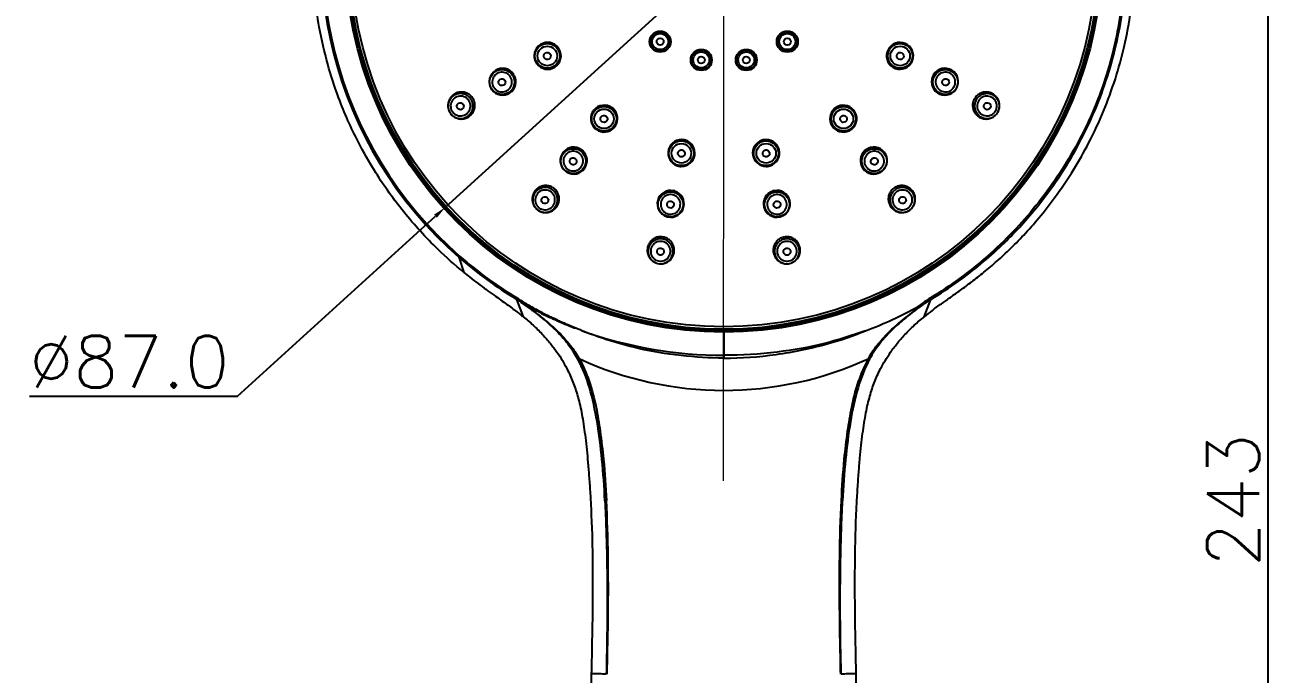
# Model space of a CAD drawing. Extents: x 11295 to 11888, y -24362 to -23942.
# Drawn here: x 11392.7 to 11536.8, y -24183.4 to -24108.3 of the extents above; entities that cross this region are included whole.
import ezdxf

# ---------------------------------------------------------------- set-up
doc = ezdxf.new("R2010")
doc.units = 0
doc.header["$MEASUREMENT"] = 0
doc.linetypes.add('CENTER', pattern=[47.5, 22, -8.5, 8.5, -8.5])
doc.layers.get('0').update_dxf_attribs({"linetype": 'CONTINUOUS'})
doc.layers.get('DEFPOINTS').update_dxf_attribs({"linetype": 'CONTINUOUS'})
doc.layers.add('02___PRT_ALL_AXES', color=7, linetype='CONTINUOUS')
doc.layers.add('\\M+5B3DF\\M+5B4E7\\M+5CFDF', color=3, linetype='CONTINUOUS', lineweight=18)
doc.layers.add('\\M+5D6D0\\M+5D0C4\\M+5CFDF', color=1, linetype='CENTER', lineweight=18)
doc.styles.add('\\M+5CAFD\\M+5D7D6', font='txt.shx')
doc.dimstyles.new('X\\M+5B3DF\\M+5B4E7\\M+5D1F9\\M+5CABD', dxfattribs={"dimtxt": 2, "dimasz": 1.5, "dimexe": 0.5, "dimexo": 0, "dimgap": 1, "dimtad": 1, "dimtoh": 1, "dimdec": 1, "dimzin": 1, "dimdsep": 46, "dimtxsty": '\\M+5CAFD\\M+5D7D6', "dimcen": 0, "dimadec": 0, "dimazin": 0, "dimtfac": 1, "dimtdec": 1, "dimtmove": 0, "dimatfit": 3, "dimfxl": 0, "dimtolj": 1, "dimtzin": 0, "dimarcsym": 0})

# ---------------------------------------------------------------- blocks, each defined once
blk = doc.blocks.new('*D0')
at = {"layer": '\\M+5B3DF\\M+5B4E7\\M+5CFDF', "color": 0, "lineweight": -2}
for p, q in [((11506.76, -24069.89), (11507.87, -24068.88)), ((11505.65, -24070.9), (11441.29, -24129.44)), ((11417.29, -24151.26), (11440.18, -24130.44)), ((11393.29, -24151.26), (11417.29, -24151.26))]:
    blk.add_line(p, q, dxfattribs=at)
at = {"layer": '\\M+5B3DF\\M+5B4E7\\M+5CFDF', "color": 0}
for points in [[(11506.59, -24069.71), (11506.93, -24070.08), (11505.65, -24070.9)], [(11440.01, -24130.26), (11440.34, -24130.63), (11441.29, -24129.44)]]:
    blk.add_solid(points, dxfattribs=at)
at = {"layer": 'DEFPOINTS', "color": 0}
for p in [(11505.65, -24070.9), (11441.29, -24129.44)]:
    blk.add_point(p, dxfattribs=at)
at = {"layer": '\\M+5B3DF\\M+5B4E7\\M+5CFDF', "color": 0, "insert": (11404.79, -24147.26), "char_height": 6, "attachment_point": 5, "style": '\\M+5CAFD\\M+5D7D6'}
blk.add_mtext('\\A1;∅87.0', dxfattribs=at)
blk = doc.blocks.new('*D3')
at = {"layer": '\\M+5B3DF\\M+5B4E7\\M+5CFDF', "color": 0, "lineweight": -2}
for p, q in [((11473.48, -24052.69), (11536.8, -24052.69)), ((11536.3, -24054.19), (11536.3, -24294.44)), ((11473.41, -24295.94), (11536.8, -24295.94))]:
    blk.add_line(p, q, dxfattribs=at)
at = {"layer": '\\M+5B3DF\\M+5B4E7\\M+5CFDF', "color": 0}
for points in [[(11536.05, -24054.19), (11536.55, -24054.19), (11536.3, -24052.69)], [(11536.05, -24294.44), (11536.55, -24294.44), (11536.3, -24295.94)]]:
    blk.add_solid(points, dxfattribs=at)
at = {"layer": 'DEFPOINTS', "color": 0}
for p in [(11473.48, -24052.69), (11473.41, -24295.94), (11536.3, -24295.94)]:
    blk.add_point(p, dxfattribs=at)
at = {"layer": '\\M+5B3DF\\M+5B4E7\\M+5CFDF', "color": 0, "insert": (11532.3, -24163.28), "char_height": 6, "attachment_point": 5, "rotation": 90, "style": '\\M+5CAFD\\M+5D7D6'}
blk.add_mtext('\\A1;243', dxfattribs=at)

msp = doc.modelspace()

# ---------------------------------------------------------------- linework, layer by layer
at = {"color": 7, "linetype": 'Continuous'}
for p, q in [((11442.85, -24135.18), (11442.96, -24135.06)), ((11442.85, -24135.18), (11443.43, -24136.94)), ((11449.62, -24139.92), (11449.54, -24140.06)), ((11449.54, -24140.06), (11450.31, -24142.07)), ((11450.09, -24140.41), (11450.17, -24140.28)), ((11496.63, -24142.07), (11497.4, -24140.06)), ((11497.31, -24139.92), (11497.4, -24140.06)), ((11495.94, -24140.88), (11496.04, -24140.82)), ((11496.04, -24140.82), (11496.67, -24140.49)), ((11473.47, -24143.85), (11473.47, -24146.85)), ((11459.92, -24163.32), (11459.74, -24163.34)), ((11487.19, -24163.34), (11487.02, -24163.32)), ((11488.73, -24165.81), (11488.76, -24165.04)), ((11458.27, -24168.01), (11458.3, -24169.61)), ((11458.3, -24169.61), (11458.31, -24171.26)), ((11488.62, -24172.12), (11488.63, -24170.44)), ((11458.31, -24171.26), (11458.31, -24172.96)), ((11458.31, -24172.96), (11458.31, -24174.69)), ((11488.62, -24173.83), (11488.62, -24172.12)), ((11458.31, -24174.69), (11458.29, -24176.46)), ((11488.63, -24175.58), (11488.62, -24173.83)), ((11488.65, -24177.37), (11488.63, -24175.58)), ((11458.29, -24176.46), (11458.27, -24178.27)), ((11488.68, -24179.2), (11488.65, -24177.37)), ((11458.27, -24178.27), (11458.24, -24180.13)), ((11488.71, -24181.07), (11488.68, -24179.2)), ((11488.76, -24183.34), (11488.71, -24181.07))]:
    msp.add_line(p, q, dxfattribs=at)
for points in [[(11450.08, -24140.41), (11450.08, -24140.41), (11450.07, -24140.41), (11450.07, -24140.41)], [(11450.09, -24140.41), (11450.09, -24140.41), (11450.09, -24140.41), (11450.08, -24140.41), (11450.08, -24140.41), (11450.08, -24140.41)], [(11496.84, -24140.41), (11496.84, -24140.41), (11496.84, -24140.42), (11496.84, -24140.42), (11496.84, -24140.42), (11496.85, -24140.42), (11496.85, -24140.42), (11496.85, -24140.42), (11496.85, -24140.42), (11496.85, -24140.42)], [(11458.17, -24165.02), (11458.2, -24165.79), (11458.23, -24166.5), (11458.25, -24167.25), (11458.27, -24168.01)], [(11488.63, -24170.44), (11488.65, -24168.82), (11488.67, -24168.03), (11488.68, -24167.27), (11488.71, -24166.52), (11488.73, -24165.81)], [(11458.24, -24180.13), (11458.18, -24182.98), (11458.17, -24183.34)], [(11458.17, -24183.34), (11458.01, -24192.66), (11457.82, -24202.99), (11457.62, -24213.64), (11457.4, -24224.64)], [(11489.77, -24236.04), (11489.54, -24224.7), (11489.32, -24213.7), (11489.11, -24203.04), (11488.92, -24192.72), (11488.76, -24183.34)]]:
    msp.add_lwpolyline(points, dxfattribs=at)
for centre, radius in [((11473.47, -24100.17), 43.68), ((11473.47, -24100.17), 43.5), ((11473.47, -24100.17), 43.35), ((11473.47, -24100.17), 43.06), ((11466.12, -24110.28), 1.13), ((11466.12, -24110.28), 0.927), ((11466.12, -24110.28), 0.4), ((11480.81, -24110.28), 1.13), ((11480.81, -24110.28), 0.927), ((11480.81, -24110.28), 0.4), ((11453.09, -24111.93), 1.43), ((11453.09, -24111.93), 1.13), ((11470.87, -24112.39), 1.13), ((11470.87, -24112.39), 0.927), ((11476.07, -24112.39), 1.13), ((11476.07, -24112.39), 0.927), ((11493.84, -24111.93), 1.43), ((11493.84, -24111.93), 1.13), ((11470.87, -24112.39), 0.4), ((11476.07, -24112.39), 0.4), ((11447.86, -24114.95), 1.44), ((11499.07, -24114.95), 1.44), ((11459.64, -24119.2), 1.43), ((11459.64, -24119.2), 1.13), ((11487.3, -24119.2), 1.43), ((11487.3, -24119.2), 1.13), ((11456.09, -24124.09), 1.44), ((11468.57, -24123.18), 1.43), ((11468.57, -24123.18), 1.13), ((11478.36, -24123.18), 1.43), ((11478.36, -24123.18), 1.13), ((11490.85, -24124.09), 1.44), ((11467.32, -24129.09), 1.44), ((11479.62, -24129.09), 1.44)]:
    msp.add_circle(centre, radius, dxfattribs=at)
for centre, radius, start, end in [((11473.47, -24100.17), 46.51, 21.2353, 228.8339), ((11473.47, -24100.17), 46.35, 21.2362, 228.8324), ((11453.12, -24111.92), 1.55, 35.3401, 209.9751), ((11453.12, -24111.92), 1.55, 215.5586, 29.9754), ((11453.12, -24111.91), 1.54, 30.0084, 35.3655), ((11493.82, -24111.92), 1.55, 341.3525, 324.4666), ((11453.11, -24111.92), 1.54, 210.0095, 215.5873), ((11493.82, -24111.92), 1.54, 324.4384, 329.9907), ((11493.81, -24111.92), 1.55, 330.0274, 341.3484), ((11447.93, -24114.92), 1.55, 35.401, 209.9751), ((11447.92, -24114.91), 1.55, 215.5866, 29.9752), ((11447.93, -24114.91), 1.55, 30.0085, 35.3784), ((11499.01, -24114.91), 1.55, 330.0285, 324.431), ((11447.92, -24114.92), 1.55, 210.0094, 215.567), ((11499.02, -24114.92), 1.55, 324.4509, 329.9907), ((11443.18, -24117.66), 1.55, 30.0086, 35.394), ((11443.17, -24117.66), 1.56, 19.1261, 29.9748), ((11503.76, -24117.66), 1.56, 150.0251, 160.8685), ((11503.76, -24117.66), 1.55, 144.621, 149.9915), ((11443.16, -24117.66), 1.56, 199.0851, 209.9748), ((11443.05, -24117.73), 1.43, 210.0053, 215.522), ((11443.15, -24117.67), 1.55, 210.0094, 215.5584), ((11459.65, -24119.18), 1.55, 54.0247, 228.4435), ((11459.65, -24119.18), 1.55, 245.1137, 48.5678), ((11459.66, -24119.17), 1.54, 48.5411, 53.9911), ((11487.28, -24119.18), 1.55, 131.44, 294.8894), ((11487.28, -24119.17), 1.54, 126.0089, 131.4668), ((11487.28, -24119.18), 1.55, 311.5586, 125.9754), ((11503.78, -24117.67), 1.55, 324.4519, 329.9906), ((11503.88, -24117.73), 1.43, 324.4828, 329.9836), ((11503.77, -24117.66), 1.56, 330.0249, 340.8993), ((11459.65, -24119.18), 1.54, 228.4148, 233.9905), ((11459.66, -24119.17), 1.55, 234.0264, 245.1102), ((11487.28, -24119.17), 1.55, 294.8928, 305.9737), ((11487.28, -24119.18), 1.54, 306.0095, 311.5873), ((11456.13, -24124.03), 1.55, 54.0249, 228.4154), ((11456.13, -24124.03), 1.55, 239.5849, 48.5141), ((11456.14, -24124.02), 1.55, 48.5337, 53.9911), ((11468.58, -24123.15), 1.55, 78.0247, 252.4435), ((11468.58, -24123.15), 1.55, 269.1137, 72.5678), ((11468.58, -24123.15), 1.54, 72.5411, 77.9911), ((11478.35, -24123.15), 1.55, 107.44, 270.8894), ((11478.35, -24123.15), 1.54, 102.0089, 107.4668), ((11478.35, -24123.15), 1.55, 287.5586, 101.9754), ((11490.8, -24124.03), 1.55, 131.4925, 300.4171), ((11490.8, -24124.02), 1.55, 126.009, 131.473), ((11490.8, -24124.03), 1.55, 311.5866, 125.9752), ((11456.13, -24124.03), 1.55, 228.435, 239.567), ((11468.58, -24123.16), 1.54, 252.4148, 257.9905), ((11468.58, -24123.15), 1.55, 258.0264, 269.1102), ((11478.35, -24123.15), 1.55, 270.8928, 281.9737), ((11478.35, -24123.16), 1.54, 282.0095, 287.5873), ((11490.81, -24124.03), 1.55, 300.435, 311.567), ((11452.91, -24128.46), 1.55, 48.5249, 59.4809), ((11494.02, -24128.46), 1.55, 120.5249, 131.4809), ((11452.85, -24128.55), 1.42, 53.9952, 54.5629), ((11467.34, -24129.02), 1.55, 78.0249, 252.4154), ((11467.33, -24129.02), 1.55, 258.0262, 72.5124), ((11467.34, -24129.01), 1.55, 72.5337, 77.9911), ((11479.6, -24129.02), 1.55, 107.4942, 281.9738), ((11479.6, -24129.01), 1.55, 102.009, 107.473), ((11479.6, -24129.02), 1.55, 287.5866, 101.9752), ((11494.09, -24128.55), 1.42, 125.4261, 125.9922), ((11452.89, -24128.48), 1.55, 228.4435, 239.5584), ((11452.82, -24128.58), 1.43, 228.4786, 233.9836), ((11452.82, -24128.59), 1.42, 233.9961, 234.5737), ((11452.82, -24128.58), 1.43, 234.5806, 239.5203), ((11494.04, -24128.49), 1.55, 300.4435, 311.5584), ((11494.11, -24128.58), 1.43, 300.4802, 305.4095), ((11494.12, -24128.59), 1.42, 305.4161, 305.9923), ((11494.11, -24128.58), 1.43, 306.0053, 311.522), ((11467.33, -24129.02), 1.55, 252.435, 257.9906), ((11479.6, -24129.02), 1.55, 282.0094, 287.567), ((11466.19, -24134.39), 1.56, 78.0253, 88.8839), ((11466.19, -24134.38), 1.55, 72.5249, 77.991), ((11480.74, -24134.38), 1.55, 102.0091, 107.4809), ((11480.74, -24134.39), 1.56, 91.1261, 101.9748), ((11473.9, -24099.63), 47.2, 228.8713, 238.9305), ((11473.98, -24099.54), 47.16, 228.8712, 238.908), ((11466.19, -24134.41), 1.55, 252.4435, 263.106), ((11466.16, -24134.52), 1.43, 252.4786, 263.522), ((11466.19, -24134.39), 1.56, 263.1019, 269.043), ((11480.74, -24134.39), 1.56, 270.9597, 276.8991), ((11480.77, -24134.52), 1.43, 276.4786, 287.522), ((11480.74, -24134.41), 1.55, 276.895, 287.5584), ((11438.5, -24157.46), 20.6, 55.818, 57.6073), ((11439.8, -24155.41), 18.34, 55.5786, 57.6245), ((11472.54, -24103.48), 43.06, 238.7091, 239.1882), ((11507.26, -24155.59), 18.56, 122.9701, 125.2416), ((11508.53, -24157.59), 20.77, 122.4045, 124.2085), ((11506.52, -24154.46), 17.21, 122.347, 122.9494), ((11417.48, -24187.19), 57.01, 54.5742, 55.1305), ((11419.17, -24185.31), 54.51, 54.1984, 55.4474), ((11469.71, -24107.23), 38.55, 239.4032, 239.7578), ((11469.85, -24107.02), 38.8, 239.7396, 242.9075), ((11472.8, -24103.04), 43.58, 239.1882, 239.6455), ((11423.49, -24178.74), 46.64, 53.8251, 54.5763), ((11472.88, -24102.91), 43.73, 239.6429, 241.6604), ((11426.79, -24174.22), 41.04, 53.45, 53.8153), ((11427.78, -24173.37), 39.79, 52.5441, 54.1959), ((11472.5, -24103.59), 42.95, 241.6735, 243.6231), ((11467.5, -24111.6), 33.65, 242.915, 244.7667), ((11473.47, -24100.17), 46.5, 290.6133, 298.8977), ((11519.13, -24173.32), 39.75, 125.8293, 127.4813), ((11518.94, -24172.58), 39.01, 126.5367, 126.8163), ((11520.56, -24174.76), 41.73, 126.0043, 126.5336), ((11527.54, -24184.97), 54.11, 124.5706, 125.8269), ((11508.22, -24156.96), 20.23, 125.2349, 127.3725), ((11525.53, -24181.63), 50.21, 124.8313, 125.9803), ((11525.25, -24178.28), 46.16, 126.8634, 128.3202), ((11432.8, -24166.82), 31.55, 50.5273, 52.5416), ((11436.88, -24161.87), 25.13, 48.0895, 50.5435), ((11510.09, -24161.91), 25.19, 129.4755, 131.9242), ((11514.19, -24166.87), 31.62, 127.4836, 129.4926), ((11473.52, -24097.64), 48.89, 250.377, 269.943), ((11501.24, -24152.9), 12.44, 146.4561, 151.5069), ((11445.6, -24152.95), 12.54, 28.5367, 32.6131), ((11446.75, -24152.51), 11.48, 29.1933, 33.7345), ((11473.47, -24110.68), 39.9, 245.2507, 294.7203), ((11500.21, -24152.53), 11.51, 146.2891, 150.8302)]:
    msp.add_arc(centre, radius, start, end, dxfattribs=at)
for points, start_tangent, end_tangent in [([(11443.43, -24136.94), (11440.46, -24134.29), (11436.51, -24129.96), (11433.27, -24125.43), (11431.22, -24121.82), (11430.06, -24119.4), (11428.98, -24116.74), (11427.73, -24112.88), (11426.75, -24108.61), (11426.24, -24104.97), (11426, -24101.02), (11426.07, -24097.56), (11426.4, -24093.94), (11427.17, -24089.66), (11428.97, -24083.62)], (-0.77175, 0.635926), (0.348483, 0.937315)), ([(11516.67, -24083.38), (11518.9, -24091.08), (11519.78, -24099.08), (11519.27, -24107.15), (11517.37, -24115.03), (11514.08, -24122.46), (11509.53, -24129.22), (11503.89, -24135.1), (11497.31, -24139.92)], (0.360493, -0.932762), (-0.854386, -0.51964)), ([(11497.4, -24140.06), (11500.59, -24137.96), (11505.6, -24133.8), (11509.49, -24129.59), (11513.06, -24124.58), (11516.7, -24117.33), (11519.11, -24109.15), (11519.96, -24101.48), (11519.32, -24092.37), (11516.82, -24083.32)], (0.85658, 0.516015), (-0.362244, 0.932083)), ([(11497.56, -24141.36), (11497.58, -24141.34), (11498.61, -24140.58), (11499.65, -24139.83), (11500.81, -24139), (11502.11, -24138.03), (11503.51, -24136.93), (11505.01, -24135.66), (11506.62, -24134.16), (11508.32, -24132.41), (11510.11, -24130.36), (11511.98, -24127.92), (11513.85, -24125.11), (11515.64, -24121.95), (11517.34, -24118.3), (11518.7, -24114.57), (11519.72, -24110.87), (11520.49, -24106.7), (11520.87, -24102.72), (11520.92, -24098.68), (11520.55, -24094.13), (11519.63, -24089.08), (11517.99, -24083.71)], (0.799583, 0.600556), (-0.347219, 0.937784)), ([(11448.85, -24114.38), (11448.65, -24114.13), (11448.38, -24113.94), (11448.08, -24113.84), (11447.75, -24113.82), (11447.44, -24113.9), (11447.16, -24114.06), (11446.93, -24114.29), (11446.79, -24114.58), (11446.72, -24114.9), (11446.76, -24115.22), (11446.88, -24115.52)], (-0.499849, 0.866113), (0.49978, -0.866152)), ([(11500.06, -24115.52), (11500.18, -24115.22), (11500.21, -24114.9), (11500.15, -24114.58), (11500, -24114.29), (11499.78, -24114.06), (11499.49, -24113.9), (11499.18, -24113.82), (11498.85, -24113.84), (11498.55, -24113.94), (11498.28, -24114.13), (11498.09, -24114.38)], (0.500139, 0.865945), (-0.500214, -0.865902)), ([(11446.88, -24115.52), (11447.07, -24115.77), (11447.34, -24115.96), (11447.64, -24116.07), (11447.97, -24116.08), (11448.28, -24116.01), (11448.56, -24115.84), (11448.79, -24115.61), (11448.94, -24115.32), (11449, -24115), (11448.97, -24114.68), (11448.85, -24114.38)], (0.499861, -0.866106), (-0.499786, 0.866149)), ([(11498.09, -24114.38), (11497.97, -24114.68), (11497.94, -24115), (11498, -24115.32), (11498.15, -24115.61), (11498.37, -24115.84), (11498.65, -24116.01), (11498.97, -24116.08), (11499.29, -24116.07), (11499.6, -24115.96), (11499.86, -24115.77), (11500.06, -24115.52)], (-0.500151, -0.865938), (0.50022, 0.865898)), ([(11444.44, -24116.76), (11444.25, -24116.54), (11443.89, -24116.28), (11443.47, -24116.13), (11443.04, -24116.11), (11442.61, -24116.21), (11442.22, -24116.42), (11441.91, -24116.74), (11441.7, -24117.14), (11441.61, -24117.58), (11441.65, -24118.03), (11441.69, -24118.17)], (-0.579098, 0.815258), (0.327151, -0.944972)), ([(11444.31, -24117), (11444.06, -24116.68), (11443.73, -24116.44), (11443.34, -24116.31), (11442.93, -24116.29), (11442.53, -24116.38), (11442.17, -24116.59), (11441.89, -24116.89), (11441.7, -24117.25), (11441.62, -24117.66), (11441.66, -24118.06), (11441.81, -24118.44)], (-0.499926, 0.866068), (0.499885, -0.866092)), ([(11441.89, -24118.56), (11442.07, -24118.76), (11442.4, -24119), (11442.79, -24119.14), (11443.2, -24119.16), (11443.6, -24119.06), (11443.95, -24118.85), (11444.24, -24118.55), (11444.43, -24118.19), (11444.5, -24117.79), (11444.46, -24117.38), (11444.31, -24117)], (0.58091, -0.813968), (-0.499884, 0.866092)), ([(11441.89, -24118.57), (11442.09, -24118.79), (11442.46, -24119.05), (11442.88, -24119.2), (11443.33, -24119.21), (11443.77, -24119.1), (11444.15, -24118.87), (11444.45, -24118.54), (11444.65, -24118.15), (11444.73, -24117.72), (11444.68, -24117.29), (11444.64, -24117.15)], (0.581425, -0.8136), (-0.327826, 0.944738)), ([(11444.06, -24117.15), (11443.86, -24116.89), (11443.59, -24116.7), (11443.28, -24116.6), (11442.96, -24116.58), (11442.64, -24116.66), (11442.36, -24116.83), (11442.13, -24117.06), (11441.98, -24117.35), (11441.92, -24117.67), (11441.95, -24117.99), (11442.07, -24118.29)], (-0.499846, 0.866114), (0.499774, -0.866156)), ([(11442.07, -24118.29), (11442.27, -24118.55), (11442.54, -24118.73), (11442.84, -24118.84), (11443.17, -24118.86), (11443.49, -24118.78), (11443.77, -24118.62), (11444, -24118.38), (11444.15, -24118.09), (11444.21, -24117.77), (11444.18, -24117.45), (11444.06, -24117.15)], (0.499866, -0.866103), (-0.499784, 0.86615)), ([(11502.29, -24117.15), (11502.25, -24117.29), (11502.21, -24117.72), (11502.29, -24118.15), (11502.48, -24118.54), (11502.78, -24118.87), (11503.16, -24119.1), (11503.6, -24119.21), (11504.05, -24119.2), (11504.48, -24119.05), (11504.84, -24118.79), (11505.04, -24118.57)], (-0.327914, -0.944707), (0.581279, 0.813704)), ([(11502.62, -24117), (11502.47, -24117.38), (11502.43, -24117.79), (11502.51, -24118.19), (11502.7, -24118.55), (11502.98, -24118.85), (11503.34, -24119.06), (11503.74, -24119.16), (11504.15, -24119.14), (11504.53, -24119), (11504.87, -24118.76), (11505.05, -24118.56)], (-0.500074, -0.865982), (0.580848, 0.814012)), ([(11505.24, -24118.17), (11505.29, -24118.03), (11505.33, -24117.58), (11505.23, -24117.13), (11505.02, -24116.74), (11504.71, -24116.42), (11504.32, -24116.21), (11503.9, -24116.11), (11503.47, -24116.13), (11503.05, -24116.28), (11502.68, -24116.54), (11502.49, -24116.76)], (0.327406, 0.944884), (-0.578886, -0.815409)), ([(11505.12, -24118.44), (11505.27, -24118.06), (11505.31, -24117.66), (11505.23, -24117.25), (11505.05, -24116.89), (11504.76, -24116.59), (11504.4, -24116.38), (11504.01, -24116.29), (11503.59, -24116.31), (11503.21, -24116.44), (11502.87, -24116.68), (11502.62, -24117)], (0.500062, 0.86599), (-0.500116, -0.865959)), ([(11502.88, -24117.15), (11502.76, -24117.45), (11502.73, -24117.77), (11502.79, -24118.09), (11502.94, -24118.38), (11503.16, -24118.62), (11503.45, -24118.78), (11503.77, -24118.86), (11504.09, -24118.84), (11504.4, -24118.73), (11504.66, -24118.55), (11504.86, -24118.29)], (-0.500154, -0.865936), (0.500226, 0.865895)), ([(11504.86, -24118.29), (11504.98, -24117.99), (11505.01, -24117.67), (11504.95, -24117.35), (11504.8, -24117.06), (11504.58, -24116.83), (11504.29, -24116.66), (11503.98, -24116.58), (11503.65, -24116.6), (11503.34, -24116.7), (11503.08, -24116.89), (11502.88, -24117.15)], (0.500134, 0.865948), (-0.500216, -0.865901)), ([(11456.76, -24123.17), (11456.47, -24123.02), (11456.15, -24122.95), (11455.83, -24122.98), (11455.53, -24123.1), (11455.27, -24123.3), (11455.08, -24123.56), (11454.97, -24123.87), (11454.96, -24124.19), (11455.03, -24124.5), (11455.19, -24124.79), (11455.42, -24125.01)], (-0.808914, 0.587927), (0.808868, -0.587991)), ([(11491.51, -24125.01), (11491.74, -24124.78), (11491.9, -24124.5), (11491.98, -24124.19), (11491.96, -24123.87), (11491.85, -24123.56), (11491.66, -24123.3), (11491.4, -24123.1), (11491.1, -24122.98), (11490.78, -24122.95), (11490.46, -24123.02), (11490.18, -24123.17)], (0.809111, 0.587656), (-0.809162, -0.587585)), ([(11455.42, -24125.01), (11455.7, -24125.16), (11456.02, -24125.22), (11456.34, -24125.2), (11456.64, -24125.08), (11456.9, -24124.88), (11457.09, -24124.62), (11457.2, -24124.31), (11457.22, -24123.99), (11457.15, -24123.67), (11456.99, -24123.39), (11456.76, -24123.17)], (0.808923, -0.587915), (-0.808872, 0.587985)), ([(11490.18, -24123.17), (11489.95, -24123.39), (11489.79, -24123.67), (11489.71, -24123.99), (11489.73, -24124.31), (11489.84, -24124.62), (11490.03, -24124.88), (11490.29, -24125.08), (11490.59, -24125.2), (11490.91, -24125.22), (11491.23, -24125.16), (11491.51, -24125.01)], (-0.80912, -0.587644), (0.809166, 0.58758)), ([(11453.7, -24127.13), (11453.43, -24127), (11453, -24126.92), (11452.57, -24126.95), (11452.16, -24127.1), (11451.81, -24127.37), (11451.54, -24127.72), (11451.38, -24128.15), (11451.35, -24128.59), (11451.44, -24129.03), (11451.66, -24129.42), (11451.87, -24129.64)], (-0.861396, 0.507934), (0.748389, -0.66326)), ([(11453.67, -24127.39), (11453.32, -24127.21), (11452.92, -24127.13), (11452.51, -24127.17), (11452.12, -24127.32), (11451.8, -24127.57), (11451.56, -24127.9), (11451.42, -24128.29), (11451.4, -24128.7), (11451.49, -24129.1), (11451.69, -24129.45), (11451.88, -24129.65)], (-0.814751, 0.579811), (0.748789, -0.662809)), ([(11452.11, -24129.82), (11452.38, -24129.95), (11452.82, -24130.03), (11453.27, -24129.99), (11453.68, -24129.82), (11454.04, -24129.54), (11454.29, -24129.17), (11454.43, -24128.75), (11454.45, -24128.32), (11454.35, -24127.89), (11454.14, -24127.52), (11453.93, -24127.3)], (0.862079, -0.506774), (-0.749327, 0.6622)), ([(11493, -24127.3), (11492.8, -24127.52), (11492.58, -24127.9), (11492.48, -24128.32), (11492.5, -24128.75), (11492.64, -24129.17), (11492.89, -24129.54), (11493.25, -24129.82), (11493.67, -24129.99), (11494.11, -24130.03), (11494.55, -24129.95), (11494.83, -24129.82)], (-0.74926, -0.662276), (0.862063, 0.506802)), ([(11495.07, -24129.64), (11495.27, -24129.42), (11495.49, -24129.03), (11495.59, -24128.59), (11495.56, -24128.15), (11495.4, -24127.72), (11495.13, -24127.37), (11494.77, -24127.1), (11494.36, -24126.95), (11493.93, -24126.92), (11493.5, -24127), (11493.24, -24127.13)], (0.748368, 0.663284), (-0.861345, -0.508021)), ([(11495.06, -24129.65), (11495.24, -24129.45), (11495.45, -24129.1), (11495.54, -24128.7), (11495.51, -24128.29), (11495.38, -24127.9), (11495.13, -24127.57), (11494.81, -24127.32), (11494.43, -24127.17), (11494.02, -24127.13), (11493.62, -24127.21), (11493.27, -24127.39)], (0.748787, 0.66281), (-0.814862, -0.579654)), ([(11453.51, -24127.64), (11453.22, -24127.49), (11452.9, -24127.43), (11452.58, -24127.45), (11452.27, -24127.57), (11452.01, -24127.77), (11451.82, -24128.04), (11451.71, -24128.35), (11451.69, -24128.67), (11451.77, -24128.99), (11451.93, -24129.27), (11452.16, -24129.5)], (-0.808912, 0.587929), (0.808864, -0.587996)), ([(11452.1, -24129.81), (11452.34, -24129.93), (11452.75, -24130.01), (11453.15, -24129.97), (11453.54, -24129.83), (11453.86, -24129.57), (11454.1, -24129.24), (11454.24, -24128.85), (11454.27, -24128.44), (11454.17, -24128.04), (11453.97, -24127.69), (11453.68, -24127.4)], (0.861758, -0.507319), (-0.808938, 0.587893)), ([(11452.16, -24129.5), (11452.44, -24129.65), (11452.76, -24129.71), (11453.09, -24129.68), (11453.39, -24129.56), (11453.65, -24129.37), (11453.84, -24129.1), (11453.95, -24128.79), (11453.97, -24128.47), (11453.9, -24128.15), (11453.74, -24127.87), (11453.51, -24127.64)], (0.808926, -0.587911), (-0.80887, 0.587987)), ([(11467.56, -24127.98), (11467.23, -24127.95), (11466.92, -24128.02), (11466.64, -24128.18), (11466.41, -24128.41), (11466.25, -24128.7), (11466.19, -24129.01), (11466.21, -24129.34), (11466.33, -24129.64), (11466.52, -24129.9), (11466.78, -24130.09), (11467.08, -24130.2)], (-0.978111, 0.208083), (0.978095, -0.20816)), ([(11467.08, -24130.2), (11467.4, -24130.22), (11467.72, -24130.15), (11468, -24130), (11468.23, -24129.77), (11468.38, -24129.48), (11468.45, -24129.16), (11468.43, -24128.84), (11468.31, -24128.54), (11468.12, -24128.28), (11467.86, -24128.09), (11467.56, -24127.98)], (0.978114, -0.208069), (-0.978096, 0.208153)), ([(11479.38, -24127.98), (11479.08, -24128.09), (11478.81, -24128.28), (11478.62, -24128.54), (11478.5, -24128.84), (11478.48, -24129.16), (11478.55, -24129.48), (11478.7, -24129.77), (11478.93, -24130), (11479.22, -24130.15), (11479.53, -24130.22), (11479.85, -24130.2)], (-0.978184, -0.207741), (0.9782, 0.207663)), ([(11479.85, -24130.2), (11480.15, -24130.09), (11480.41, -24129.9), (11480.61, -24129.64), (11480.72, -24129.34), (11480.75, -24129.01), (11480.68, -24128.7), (11480.53, -24128.41), (11480.3, -24128.18), (11480.01, -24128.02), (11479.7, -24127.95), (11479.38, -24127.98)], (0.978181, 0.207755), (-0.978199, -0.20767)), ([(11493.25, -24127.4), (11492.96, -24127.69), (11492.76, -24128.04), (11492.67, -24128.44), (11492.69, -24128.85), (11492.83, -24129.24), (11493.07, -24129.57), (11493.4, -24129.83), (11493.78, -24129.97), (11494.19, -24130.01), (11494.59, -24129.93), (11494.84, -24129.81)], (-0.809068, -0.587716), (0.861757, 0.507321)), ([(11493.43, -24127.64), (11493.2, -24127.87), (11493.04, -24128.15), (11492.96, -24128.47), (11492.98, -24128.79), (11493.09, -24129.1), (11493.28, -24129.37), (11493.54, -24129.56), (11493.85, -24129.68), (11494.17, -24129.71), (11494.49, -24129.65), (11494.77, -24129.5)], (-0.809122, -0.587641), (0.80917, 0.587574)), ([(11494.77, -24129.5), (11495.01, -24129.27), (11495.16, -24128.99), (11495.24, -24128.67), (11495.22, -24128.35), (11495.11, -24128.04), (11494.92, -24127.77), (11494.66, -24127.57), (11494.36, -24127.45), (11494.03, -24127.43), (11493.71, -24127.49), (11493.43, -24127.64)], (0.809108, 0.58766), (-0.809164, -0.587583)), ([(11466.22, -24132.83), (11466.08, -24132.83), (11465.65, -24132.93), (11465.27, -24133.13), (11464.96, -24133.44), (11464.74, -24133.83), (11464.64, -24134.26), (11464.67, -24134.71), (11464.82, -24135.13), (11465.09, -24135.5), (11465.45, -24135.76), (11465.72, -24135.88)], (-0.999807, 0.019668), (0.95346, -0.301521)), ([(11466.47, -24133.1), (11466.06, -24133.07), (11465.66, -24133.16), (11465.3, -24133.36), (11465.01, -24133.65), (11464.82, -24134.01), (11464.73, -24134.41), (11464.76, -24134.82), (11464.91, -24135.21), (11465.15, -24135.53), (11465.48, -24135.78), (11465.73, -24135.88)], (-0.97813, 0.207996), (0.953641, -0.300946)), ([(11466, -24135.94), (11466.28, -24135.95), (11466.67, -24135.86), (11467.03, -24135.66), (11467.32, -24135.37), (11467.52, -24135.01), (11467.6, -24134.6), (11467.57, -24134.19), (11467.43, -24133.81), (11467.18, -24133.48), (11466.85, -24133.24), (11466.47, -24133.1)], (0.993601, -0.112951), (-0.97812, 0.208042)), ([(11466.16, -24135.95), (11466.31, -24135.95), (11466.75, -24135.85), (11467.14, -24135.63), (11467.46, -24135.3), (11467.66, -24134.9), (11467.75, -24134.46), (11467.71, -24134.02), (11467.55, -24133.62), (11467.28, -24133.27), (11466.93, -24133.01), (11466.66, -24132.9)], (0.99986, -0.016707), (-0.953885, 0.300171)), ([(11480.27, -24132.9), (11480, -24133.01), (11479.65, -24133.27), (11479.39, -24133.62), (11479.23, -24134.02), (11479.18, -24134.46), (11479.27, -24134.9), (11479.48, -24135.3), (11479.79, -24135.63), (11480.18, -24135.85), (11480.62, -24135.95), (11480.77, -24135.95)], (-0.953855, -0.300268), (0.99986, 0.016754)), ([(11480.47, -24133.1), (11480.08, -24133.24), (11479.75, -24133.48), (11479.51, -24133.81), (11479.36, -24134.19), (11479.33, -24134.6), (11479.42, -24135.01), (11479.61, -24135.37), (11479.9, -24135.66), (11480.26, -24135.86), (11480.66, -24135.95), (11480.93, -24135.94)], (-0.978165, -0.207828), (0.9936, 0.112953)), ([(11481.2, -24135.88), (11481.45, -24135.78), (11481.78, -24135.53), (11482.03, -24135.21), (11482.17, -24134.82), (11482.2, -24134.41), (11482.12, -24134.01), (11481.92, -24133.65), (11481.63, -24133.36), (11481.27, -24133.16), (11480.87, -24133.07), (11480.47, -24133.1)], (0.953641, 0.300948), (-0.978175, -0.207781)), ([(11481.21, -24135.88), (11481.49, -24135.76), (11481.84, -24135.5), (11482.11, -24135.13), (11482.27, -24134.71), (11482.29, -24134.26), (11482.19, -24133.83), (11481.98, -24133.44), (11481.66, -24133.13), (11481.28, -24132.93), (11480.86, -24132.83), (11480.71, -24132.83)], (0.95345, 0.301552), (-0.999803, -0.019841)), ([(11466.41, -24133.38), (11466.08, -24133.36), (11465.77, -24133.43), (11465.48, -24133.59), (11465.25, -24133.82), (11465.1, -24134.11), (11465.03, -24134.43), (11465.05, -24134.76), (11465.17, -24135.06), (11465.37, -24135.32), (11465.63, -24135.52), (11465.93, -24135.63)], (-0.978111, 0.208086), (0.978093, -0.208167)), ([(11465.93, -24135.63), (11466.25, -24135.65), (11466.57, -24135.58), (11466.85, -24135.42), (11467.08, -24135.19), (11467.24, -24134.9), (11467.31, -24134.58), (11467.28, -24134.26), (11467.17, -24133.95), (11466.97, -24133.69), (11466.71, -24133.5), (11466.41, -24133.38)], (0.978115, -0.208063), (-0.978096, 0.208156)), ([(11480.53, -24133.38), (11480.22, -24133.5), (11479.96, -24133.69), (11479.77, -24133.95), (11479.65, -24134.26), (11479.63, -24134.58), (11479.7, -24134.9), (11479.85, -24135.19), (11480.08, -24135.42), (11480.37, -24135.58), (11480.68, -24135.65), (11481, -24135.63)], (-0.978185, -0.207738), (0.978202, 0.207657)), ([(11481, -24135.63), (11481.31, -24135.52), (11481.57, -24135.32), (11481.76, -24135.06), (11481.88, -24134.76), (11481.9, -24134.43), (11481.84, -24134.11), (11481.68, -24133.82), (11481.45, -24133.59), (11481.17, -24133.43), (11480.85, -24133.36), (11480.53, -24133.38)], (0.97818, 0.20776), (-0.978199, -0.207668)), ([(11443.43, -24136.94), (11444.12, -24137.5), (11445.09, -24138.23), (11446.05, -24138.94), (11446.93, -24139.58), (11447.71, -24140.14), (11448.4, -24140.64), (11449.01, -24141.08), (11449.55, -24141.49), (11450.04, -24141.86), (11450.31, -24142.07)], (0.771795, -0.635872), (0.78479, -0.619761)), ([(11451.23, -24141.24), (11451.56, -24141.49), (11453.38, -24142.99)], (0.803315, -0.595554), (0.742357, -0.670005)), ([(11495.57, -24141.34), (11494.81, -24141.93), (11493.56, -24142.98)], (-0.80055, -0.599266), (-0.742693, -0.669632)), ([(11496.67, -24140.49), (11496.69, -24140.48), (11496.73, -24140.46), (11496.76, -24140.44), (11496.79, -24140.43), (11496.84, -24140.41)], (0.891898, 0.452236), (0.99544, 0.095387)), ([(11450.31, -24142.07), (11451.44, -24143.04), (11452.53, -24144.12), (11453.44, -24145.17), (11454.2, -24146.17), (11454.83, -24147.13), (11455.33, -24148.04), (11455.73, -24148.86), (11456.05, -24149.62), (11456.33, -24150.39), (11456.58, -24151.21), (11456.81, -24152.09), (11457.03, -24153.08), (11457.22, -24154.19), (11457.4, -24155.4), (11457.56, -24156.72), (11457.71, -24158.19), (11457.85, -24159.8), (11457.98, -24161.55), (11458.1, -24163.51), (11458.17, -24165.02)], (0.783514, -0.621374), (0.043972, -0.999033)), ([(11453.15, -24142.04), (11453.31, -24142.11), (11453.74, -24142.31), (11454.15, -24142.49), (11454.53, -24142.65), (11454.89, -24142.81), (11455.22, -24142.95), (11455.52, -24143.08), (11455.8, -24143.2), (11456.07, -24143.3), (11456.33, -24143.38)], (0.90474, -0.425965), (0.971413, -0.237396)), ([(11453.38, -24142.99), (11455.13, -24144.79), (11456.16, -24146.19)], (0.742357, -0.670005), (0.53862, -0.842549)), ([(11456.33, -24143.38), (11456.01, -24143.25), (11455.72, -24143.13), (11455.36, -24142.97), (11454.9, -24142.77), (11454.52, -24142.6), (11454.27, -24142.48), (11453.95, -24142.33), (11453.56, -24142.14), (11453.42, -24142.07)], (-0.929276, 0.369386), (-0.895913, 0.444229)), ([(11453.67, -24143.17), (11455.12, -24144.62), (11456.3, -24146.13)], (0.743599, -0.668625), (0.554721, -0.832036)), ([(11488.76, -24165.04), (11488.81, -24163.98), (11488.93, -24161.94), (11489.06, -24160.08), (11489.2, -24158.41), (11489.35, -24156.91), (11489.51, -24155.57), (11489.69, -24154.33), (11489.89, -24153.19), (11490.11, -24152.16), (11490.35, -24151.25), (11490.6, -24150.42), (11490.88, -24149.64), (11491.2, -24148.87), (11491.59, -24148.05), (11492.1, -24147.15), (11492.73, -24146.18), (11493.48, -24145.18), (11494.39, -24144.13), (11495.48, -24143.05), (11496.63, -24142.07)], (0.043877, 0.999037), (0.783265, 0.621688)), ([(11490.63, -24146.14), (11491.81, -24144.63), (11493.26, -24143.17)], (0.554382, 0.832262), (0.743436, 0.668807)), ([(11493.56, -24142.98), (11492.25, -24144.27), (11490.88, -24146.03)], (-0.742693, -0.669632), (-0.551938, -0.833885)), ([(11457.1, -24143.69), (11456.9, -24143.59), (11456.66, -24143.51), (11456.27, -24143.36)], (-0.936103, 0.351726), (-0.929115, 0.369791)), ([(11473.47, -24146.85), (11468.53, -24146.56), (11463.45, -24145.7), (11457.1, -24143.69)], (-0.999998, 0.001811), (-0.930251, 0.366924)), ([(11489.84, -24143.69), (11485.11, -24145.15), (11479.64, -24146.15), (11473.47, -24146.53)], (-0.947353, -0.320191), (-1, 0.000486)), ([(11473.47, -24146.85), (11479.53, -24146.43), (11485.51, -24145.18), (11489.84, -24143.69)], (0.999999, -0.001356), (0.919534, 0.39301)), ([(11456.77, -24146.91), (11456.7, -24146.94), (11456.65, -24146.96), (11456.61, -24146.96)], (-0.910199, -0.41417), (-0.995097, 0.098904)), ([(11459.74, -24163.34), (11459.4, -24158.56), (11458.83, -24154.19), (11457.95, -24150.26), (11456.61, -24146.96)], (-0.05039, 0.99873), (-0.477672, 0.878538)), ([(11456.77, -24146.91), (11457.91, -24149.5), (11458.72, -24152.52), (11459.19, -24155.31), (11459.58, -24158.56), (11459.92, -24163.32)], (0.493629, -0.869673), (0.046502, -0.998918)), ([(11490.16, -24146.92), (11489.01, -24149.53), (11488.21, -24152.55), (11487.74, -24155.32), (11487.35, -24158.57), (11487.02, -24163.32)], (-0.489187, -0.872179), (-0.047578, -0.998868)), ([(11490.31, -24146.97), (11488.98, -24150.27), (11488.1, -24154.2), (11487.54, -24158.57), (11487.19, -24163.34)], (-0.477071, -0.878865), (-0.050379, -0.99873)), ([(11490.31, -24146.97), (11490.28, -24146.97), (11490.23, -24146.95), (11490.16, -24146.92)], (-0.995314, -0.096692), (-0.910477, 0.41356)), ([(11459.74, -24163.34), (11459.96, -24169.98), (11460, -24176.54), (11459.9, -24183.36)], (0.049783, -0.99876), (-0.019252, -0.999815)), ([(11459.99, -24183.37), (11460.12, -24176.44), (11460.11, -24169.76), (11459.92, -24163.32)], (0.022338, 0.99975), (-0.04817, 0.998839)), ([(11487.02, -24163.32), (11486.82, -24169.76), (11486.82, -24176.44), (11486.94, -24183.37)], (-0.048163, -0.998839), (0.022353, -0.99975)), ([(11487.03, -24183.36), (11486.93, -24176.75), (11486.97, -24170.17), (11487.19, -24163.34)], (-0.01922, 0.999815), (0.049777, 0.99876)), ([(11459.9, -24183.36), (11459.5, -24183.36), (11459.15, -24183.35), (11458.84, -24183.34), (11458.59, -24183.34), (11458.4, -24183.34), (11458.27, -24183.34), (11458.17, -24183.34)], (-0.999769, 0.021482), (-0.147504, -0.989061)), ([(11488.76, -24183.34), (11488.67, -24183.34), (11488.54, -24183.34), (11488.35, -24183.34), (11488.09, -24183.34), (11487.79, -24183.35), (11487.43, -24183.36), (11487.03, -24183.36)], (-0.083586, 0.996501), (-0.999769, -0.02147))]:
    msp.add_spline(points, degree=3, dxfattribs=dict(at, start_tangent=start_tangent, end_tangent=end_tangent))
at = {"layer": '02___PRT_ALL_AXES', "color": 7, "linetype": 'Continuous'}
for centre in [(11466.12, -24110.28), (11480.81, -24110.28), (11470.87, -24112.4), (11476.07, -24112.4)]:
    msp.add_circle(centre, 1.22, dxfattribs=at)
for centre, major_axis, ratio in [((11453.08, -24111.94), (0.347, 0.201), 0.999654), ((11493.85, -24111.94), (-0.347, 0.201), 0.999654), ((11447.84, -24114.96), (-0.349, -0.202), 0.998114), ((11499.09, -24114.96), (0.349, -0.202), 0.998114), ((11443.03, -24117.74), (0.352, 0.203), 0.995345), ((11503.9, -24117.74), (-0.352, 0.203), 0.995345), ((11459.63, -24119.21), (0.236, 0.325), 0.999654), ((11487.3, -24119.21), (-0.236, 0.325), 0.999654), ((11468.57, -24123.19), (0.083, 0.392), 0.999654), ((11478.36, -24123.19), (-0.083, 0.392), 0.999654), ((11456.07, -24124.11), (-0.237, -0.326), 0.998114), ((11490.86, -24124.11), (0.237, -0.326), 0.998114), ((11452.81, -24128.6), (0.239, 0.328), 0.995345), ((11467.31, -24129.11), (-0.084, -0.395), 0.998114), ((11479.62, -24129.11), (0.084, -0.395), 0.998114), ((11494.12, -24128.6), (-0.239, 0.328), 0.995345), ((11466.16, -24134.54), (0.084, 0.397), 0.995345), ((11480.77, -24134.54), (-0.084, 0.397), 0.995345)]:
    msp.add_ellipse(centre, major_axis=major_axis, ratio=ratio, dxfattribs=at)
at = {"layer": '\\M+5D6D0\\M+5D0C4\\M+5CFDF', "ltscale": 3}
msp.add_line((11473.42, -24303.52), (11473.48, -24048.9), dxfattribs=at)

# ---------------------------------------------------------------- dimensions: what is measured, and where the dimension line sits
at = {"layer": '\\M+5B3DF\\M+5B4E7\\M+5CFDF'}
dim = msp.add_linear_dim(base=(11536.3, -24295.94), p1=(11473.48, -24052.69), p2=(11473.41, -24295.94), angle=90, text='243', dimstyle='X\\M+5B3DF\\M+5B4E7\\M+5D1F9\\M+5CABD', override={"dimtxt": 6}, dxfattribs=at)
dim.commit()
dim.dimension.update_dxf_attribs({"geometry": '*D3', "text_midpoint": (11536.3, -24163.28), "dimtype": 128})
dim = msp.add_diameter_dim_2p(p1=(11505.65, -24070.9), p2=(11441.29, -24129.44), dimstyle='X\\M+5B3DF\\M+5B4E7\\M+5D1F9\\M+5CABD', override={"dimtxt": 6}, dxfattribs=at)
dim.commit()
dim.dimension.update_dxf_attribs({"geometry": '*D0', "text_midpoint": (11404.79, -24151.26), "dimtype": 131})

doc.saveas('drawing.dxf')
